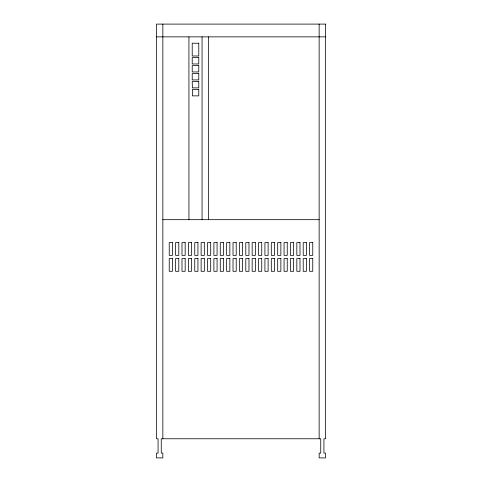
<?xml version="1.0" encoding="UTF-8"?>
<svg xmlns="http://www.w3.org/2000/svg" width="482" height="482" viewBox="0 0 482 482"><rect width="100%" height="100%" fill="white"/><g stroke="black" fill="none" stroke-linecap="round" stroke-linejoin="round"><path stroke-width="0.72" d="M156.475 36.861L325.525 36.861M162.85 219.678L319.15 219.678M319.15 24.1L319.15 438.765M208.435 36.861L208.435 219.678M202.054 36.861L202.054 219.678M188.932 36.861L188.932 219.678M162.85 24.1L162.85 438.765M325.525 24.1L156.475 24.1L156.475 438.765L158.066 438.765L158.066 453.116L156.475 453.116L156.475 457.9L162.85 457.9L162.85 453.116L161.259 453.116L161.259 438.765L320.741 438.765L320.741 453.116L319.15 453.116L319.15 457.9L325.525 457.9L325.525 453.116L323.934 453.116L323.934 438.765L325.525 438.765L325.525 24.1M198.771 43.235L192.216 43.235L192.216 55.996L198.771 55.996L198.771 43.235M198.771 57.593L192.216 57.593L192.216 63.973L198.771 63.973L198.771 57.593M198.771 65.564L192.216 65.564L192.216 71.945L198.771 71.945L198.771 65.564M198.771 73.541L192.216 73.541L192.216 79.922L198.771 79.922L198.771 73.541M198.771 81.512L192.216 81.512L192.396 87.893L198.771 87.893L198.771 81.512M198.771 89.489L192.396 89.489L192.396 95.87L198.771 95.87L198.771 89.489M172.423 242.597L169.23 242.597L169.23 255.352L172.423 255.352L172.423 242.597M178.798 242.597L175.611 242.597L175.611 255.352L178.798 255.352L178.798 242.597M185.178 242.597L181.991 242.597L181.991 255.352L185.178 255.352L185.178 242.597M191.559 242.597L188.372 242.597L188.372 255.352L191.559 255.352L191.559 242.597M197.939 242.597L194.752 242.597L194.752 255.352L197.939 255.352L197.939 242.597M204.32 242.597L201.127 242.597L201.127 255.352L204.32 255.352L204.32 242.597M210.7 242.597L207.507 242.597L207.507 255.352L210.7 255.352L210.7 242.597M217.075 242.597L213.888 242.597L213.888 255.352L217.075 255.352L217.075 242.597M223.455 242.597L220.268 242.597L220.268 255.352L223.455 255.352L223.455 242.597M229.836 242.597L226.648 242.597L226.648 255.352L229.836 255.352L229.836 242.597M236.216 242.597L233.023 242.597L233.023 255.352L236.216 255.352L236.216 242.597M242.597 242.597L239.403 242.597L239.403 255.352L242.597 255.352L242.597 242.597M248.977 242.597L245.784 242.597L245.784 255.352L248.977 255.352L248.977 242.597M255.352 242.597L252.164 242.597L252.164 255.352L255.352 255.352L255.352 242.597M261.732 242.597L258.545 242.597L258.545 255.352L261.732 255.352L261.732 242.597M268.113 242.597L264.925 242.597L264.925 255.352L268.113 255.352L268.113 242.597M274.493 242.597L271.3 242.597L271.3 255.352L274.493 255.352L274.493 242.597M280.873 242.597L277.68 242.597L277.68 255.352L280.873 255.352L280.873 242.597M287.248 242.597L284.061 242.597L284.061 255.352L287.248 255.352L287.248 242.597M293.628 242.597L290.441 242.597L290.441 255.352L293.628 255.352L293.628 242.597M300.009 242.597L296.822 242.597L296.822 255.352L300.009 255.352L300.009 242.597M306.389 242.597L303.202 242.597L303.202 255.352L306.389 255.352L306.389 242.597M312.77 242.597L309.577 242.597L309.577 255.352L312.77 255.352L312.77 242.597M172.423 258.545L169.23 258.545L169.23 271.3L172.423 271.3L172.423 258.545M178.798 258.545L175.611 258.545L175.611 271.3L178.798 271.3L178.798 258.545M185.178 258.545L181.991 258.545L181.991 271.3L185.178 271.3L185.178 258.545M191.559 258.545L188.372 258.545L188.372 271.3L191.559 271.3L191.559 258.545M197.939 258.545L194.752 258.545L194.752 271.3L197.939 271.3L197.939 258.545M204.32 258.545L201.127 258.545L201.127 271.3L204.32 271.3L204.32 258.545M210.7 258.545L207.507 258.545L207.507 271.3L210.7 271.3L210.7 258.545M217.075 258.545L213.888 258.545L213.888 271.3L217.075 271.3L217.075 258.545M223.455 258.545L220.268 258.545L220.268 271.3L223.455 271.3L223.455 258.545M229.836 258.545L226.648 258.545L226.648 271.3L229.836 271.3L229.836 258.545M236.216 258.545L233.023 258.545L233.023 271.3L236.216 271.3L236.216 258.545M242.597 258.545L239.403 258.545L239.403 271.3L242.597 271.3L242.597 258.545M248.977 258.545L245.784 258.545L245.784 271.3L248.977 271.3L248.977 258.545M255.352 258.545L252.164 258.545L252.164 271.3L255.352 271.3L255.352 258.545M261.732 258.545L258.545 258.545L258.545 271.3L261.732 271.3L261.732 258.545M268.113 258.545L264.925 258.545L264.925 271.3L268.113 271.3L268.113 258.545M274.493 258.545L271.3 258.545L271.3 271.3L274.493 271.3L274.493 258.545M280.873 258.545L277.68 258.545L277.68 271.3L280.873 271.3L280.873 258.545M287.248 258.545L284.061 258.545L284.061 271.3L287.248 271.3L287.248 258.545M293.628 258.545L290.441 258.545L290.441 271.3L293.628 271.3L293.628 258.545M300.009 258.545L296.822 258.545L296.822 271.3L300.009 271.3L300.009 258.545M306.389 258.545L303.202 258.545L303.202 271.3L306.389 271.3L306.389 258.545M312.77 258.545L309.577 258.545L309.577 271.3L312.77 271.3L312.77 258.545"/></g></svg>
